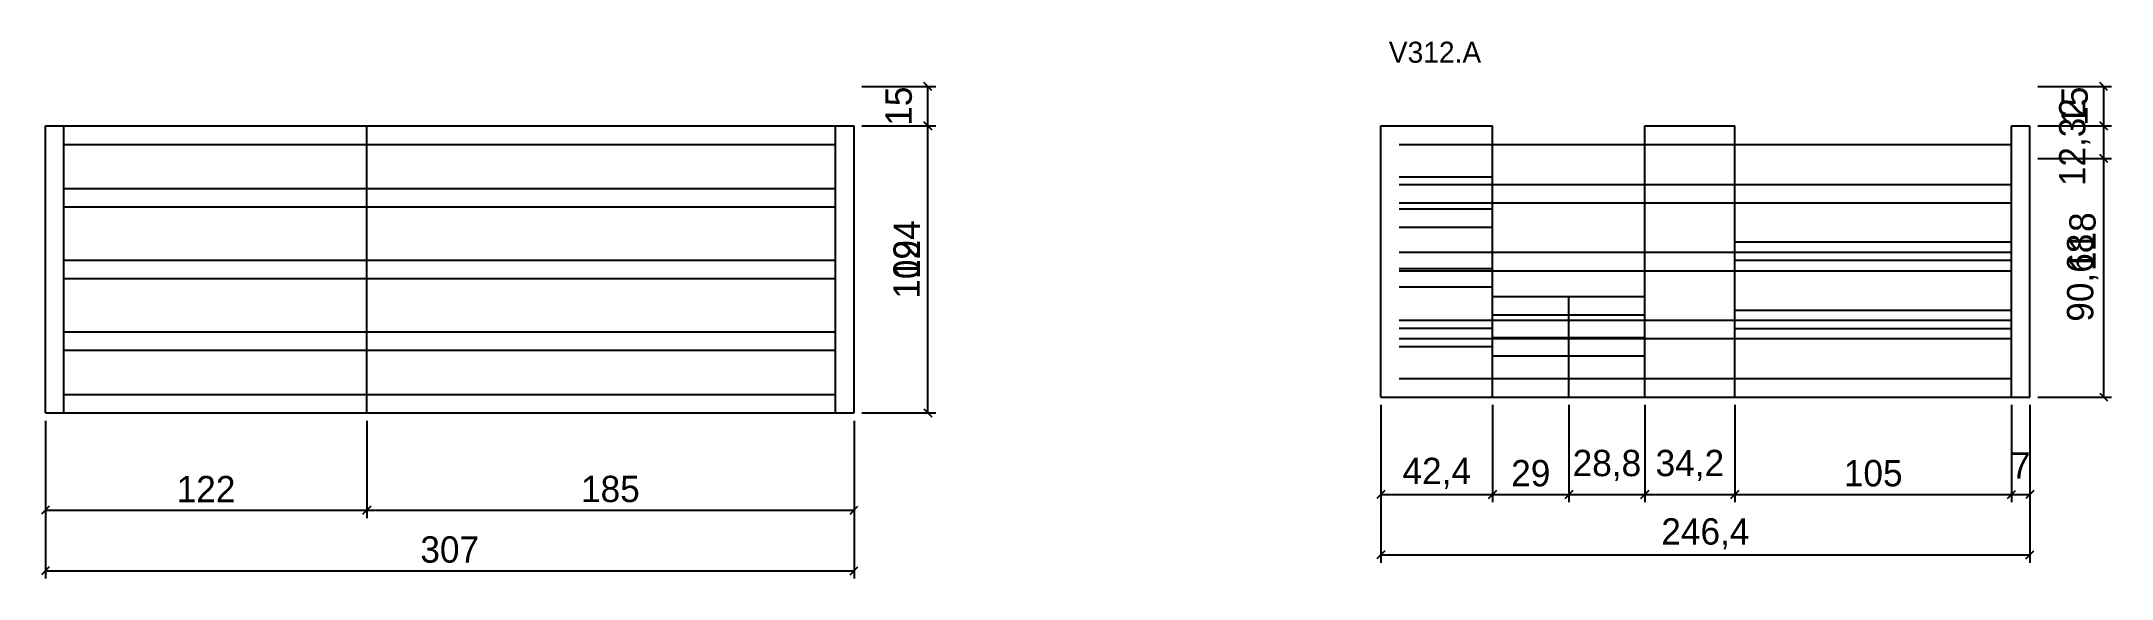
# Model space of a CAD drawing. Extents: x -2 to 784, y -322 to -118.
import ezdxf

# ---------------------------------------------------------------- set-up
doc = ezdxf.new("R2010")
doc.units = 0
for name, color, linetype in [('COTA', 241, 'Continuous'), ('NOMENCLATURA', 7, 'Continuous'), ('Painéis', 200, 'Continuous'), ('SARR_2.2x7', 40, 'Continuous')]:
    doc.layers.add(name, color=color, linetype=linetype)
doc.dimstyles.new('PAINEL', dxfattribs={"dimtxt": 10, "dimasz": 3, "dimexe": 3, "dimexo": 3, "dimgap": 3, "dimtad": 1, "dimblk": 'OBLIQUE', "dimblk1": 'OBLIQUE', "dimcen": 2.5, "dimclrd": 4, "dimclre": 4, "dimclrt": 240, "dimazin": 3, "dimtfac": 1, "dimtmove": 0, "dimatfit": 3})

# ---------------------------------------------------------------- blocks, each defined once
blk = doc.blocks.new('_OBLIQUE')
at = {"color": 0, "linetype": 'BYBLOCK'}
blk.add_line((-0.5, -0.5), (0.5, 0.5), dxfattribs=at)

msp = doc.modelspace()

# ---------------------------------------------------------------- linework, layer by layer
at = {"layer": 'Painéis'}
for p, q in [((0, -150), (122, -150)), ((0, -259), (0, -150)), ((122, -259), (122, -150)), ((122, -150), (307, -150)), ((307, -259), (307, -150)), ((507, -150), (549.4, -150)), ((507, -253), (507, -150)), ((549.4, -253), (549.4, -150)), ((607.2, -253), (607.2, -150)), ((607.2, -150), (641.4, -150)), ((641.4, -253), (641.4, -150)), ((746.4, -253), (746.4, -150)), ((746.4, -150), (753.4, -150)), ((753.4, -253), (753.4, -150)), ((641.4, -194), (746.4, -194)), ((549.4, -214.8), (578.4, -214.8)), ((578.4, -253), (578.4, -214.8)), ((578.4, -214.8), (607.2, -214.8)), ((0, -259), (122, -259)), ((122, -259), (307, -259)), ((507, -253), (549.4, -253)), ((549.4, -253), (578.4, -253)), ((578.4, -253), (607.2, -253)), ((607.2, -253), (641.4, -253)), ((641.4, -253), (746.4, -253)), ((746.4, -253), (753.4, -253))]:
    msp.add_line(p, q, dxfattribs=at)
at = {"layer": 'SARR_2.2x7'}
for p, q in [((7, -259), (7, -150)), ((300, -259), (300, -150)), ((746.4, -253), (746.4, -150))]:
    msp.add_line(p, q, dxfattribs=at)
for points in [[(7, -157), (122, -157)], [(7, -157), (122, -157)], [(122, -157), (300, -157)], [(122, -157), (300, -157)], [(514, -157), (549.4, -157)], [(549.4, -157), (578.4, -157)], [(578.4, -157), (607.2, -157)], [(607.2, -157), (641.4, -157)], [(607.2, -157), (641.4, -157)], [(641.4, -157), (746.4, -157)], [(514, -169.325), (549.4, -169.325)], [(514, -172.25), (549.4, -172.25)], [(549.4, -172.25), (578.4, -172.25)], [(578.4, -172.25), (607.2, -172.25)], [(607.2, -172.25), (641.4, -172.25)], [(607.2, -172.25), (641.4, -172.25)], [(641.4, -172.25), (746.4, -172.25)], [(7, -173.75), (122, -173.75)], [(7, -173.75), (122, -173.75)], [(7, -180.75), (122, -180.75)], [(7, -180.75), (122, -180.75)], [(122, -173.75), (300, -173.75)], [(122, -173.75), (300, -173.75)], [(122, -180.75), (300, -180.75)], [(122, -180.75), (300, -180.75)], [(514, -179.25), (549.4, -179.25)], [(549.4, -179.25), (578.4, -179.25)], [(578.4, -179.25), (607.2, -179.25)], [(607.2, -179.25), (641.4, -179.25)], [(607.2, -179.25), (641.4, -179.25)], [(641.4, -179.25), (746.4, -179.25)], [(514, -181.494), (549.4, -181.494)], [(514, -188.494), (549.4, -188.494)], [(7, -201), (122, -201)], [(7, -201), (122, -201)], [(122, -201), (300, -201)], [(122, -201), (300, -201)], [(514, -198), (549.4, -198)], [(514, -204.162), (549.4, -204.162)], [(549.4, -198), (578.4, -198)], [(578.4, -198), (607.2, -198)], [(607.2, -198), (641.4, -198)], [(607.2, -198), (641.4, -198)], [(641.4, -198), (746.4, -198)], [(641.4, -201), (746.4, -201)], [(7, -208), (122, -208)], [(7, -208), (122, -208)], [(122, -208), (300, -208)], [(122, -208), (300, -208)], [(514, -205), (549.4, -205)], [(514, -211.162), (549.4, -211.162)], [(549.4, -205), (578.4, -205)], [(578.4, -205), (607.2, -205)], [(607.2, -205), (641.4, -205)], [(607.2, -205), (641.4, -205)], [(641.4, -205), (746.4, -205)], [(641.4, -220), (746.4, -220)], [(514, -223.75), (549.4, -223.75)], [(514, -226.831), (549.4, -226.831)], [(549.4, -221.8), (578.4, -221.8)], [(549.4, -223.75), (578.4, -223.75)], [(578.4, -221.8), (607.2, -221.8)], [(578.4, -223.75), (607.2, -223.75)], [(607.2, -223.75), (641.4, -223.75)], [(607.2, -223.75), (641.4, -223.75)], [(641.4, -223.75), (746.4, -223.75)], [(641.4, -227), (746.4, -227)], [(7, -228.25), (122, -228.25)], [(7, -228.25), (122, -228.25)], [(7, -235.25), (122, -235.25)], [(7, -235.25), (122, -235.25)], [(122, -228.25), (300, -228.25)], [(122, -228.25), (300, -228.25)], [(122, -235.25), (300, -235.25)], [(122, -235.25), (300, -235.25)], [(514, -230.75), (549.4, -230.75)], [(514, -233.831), (549.4, -233.831)], [(549.4, -230.4), (578.4, -230.4)], [(549.4, -230.75), (578.4, -230.75)], [(578.4, -230.4), (607.2, -230.4)], [(578.4, -230.75), (607.2, -230.75)], [(607.2, -230.75), (641.4, -230.75)], [(607.2, -230.75), (641.4, -230.75)], [(641.4, -230.75), (746.4, -230.75)], [(549.4, -237.4), (578.4, -237.4)], [(578.4, -237.4), (607.2, -237.4)], [(514, -246), (549.4, -246)], [(514, -246), (549.4, -246)], [(549.4, -246), (578.4, -246)], [(549.4, -246), (578.4, -246)], [(578.4, -246), (607.2, -246)], [(578.4, -246), (607.2, -246)], [(607.2, -246), (641.4, -246)], [(607.2, -246), (641.4, -246)], [(641.4, -246), (746.4, -246)], [(641.4, -246), (746.4, -246)], [(7, -252), (122, -252)], [(7, -252), (122, -252)], [(122, -252), (300, -252)], [(122, -252), (300, -252)]]:
    msp.add_lwpolyline(points, dxfattribs=at)

# ---------------------------------------------------------------- texts
at = {"layer": 'NOMENCLATURA'}
msp.add_text('V312.A', height=8, dxfattribs=at).set_placement((510, -126))

# ---------------------------------------------------------------- dimensions: what is measured, and where the dimension line sits
at = {"layer": 'COTA'}
for base, p1, p2 in [((335, -259), (307, -259), (307, -135)), ((335, -150), (307, -150), (307, -135)), ((781.4, -253), (753.4, -253), (753.4, -135)), ((781.4, -150), (753.4, -150), (753.4, -135)), ((781.4, -162.3248), (753.4, -162.3248), (753.4, -150)), ((335, -259), (307, -259), (307, -150)), ((781.4, -253), (753.4, -253), (753.4, -162.3248))]:
    msp.add_linear_dim(base=base, p1=p1, p2=p2, angle=90, dimstyle='PAINEL', dxfattribs=at).render()
for base, p1, p2 in [((0, -296), (0, -259), (122, -259)), ((0, -319), (0, -259), (307, -259)), ((122, -296), (122, -259), (307, -259)), ((507, -290), (507, -253), (549.4, -253)), ((507, -313), (507, -253), (753.4, -253)), ((549.4, -290), (549.4, -253), (578.4, -253)), ((578.4, -290), (578.4, -253), (607.2, -253)), ((607.2, -290), (607.2, -253), (641.4, -253)), ((641.4, -290), (641.4, -253), (746.4, -253)), ((746.4, -290), (746.4, -253), (753.4, -253))]:
    msp.add_linear_dim(base=base, p1=p1, p2=p2, dimstyle='PAINEL', dxfattribs=at).render()

doc.saveas('drawing.dxf')
